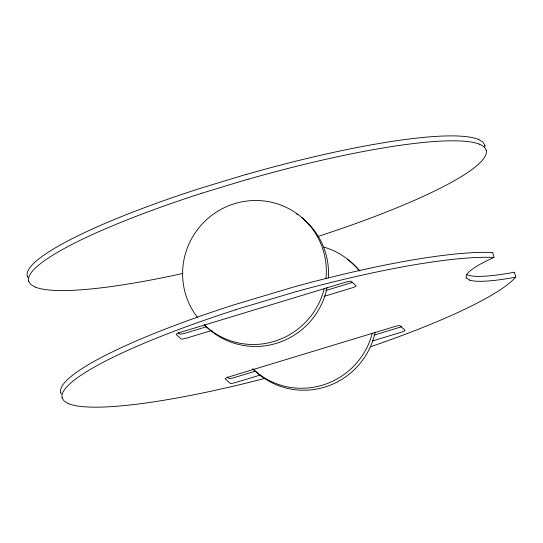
<?xml version="1.0" encoding="UTF-8"?>
<svg xmlns="http://www.w3.org/2000/svg" width="543" height="543" viewBox="0 0 543 543"><rect width="100%" height="100%" fill="white"/><g stroke="black" fill="none" stroke-linecap="round" stroke-linejoin="round"><path stroke-width="0.81" d="M201.772 193.227L248.131 179.156M235.309 309.775L295.025 291.944A238.072 37.65 -16 0 1 493.899 257.436M205.967 326.886L185.326 333.158A5.118 0.808 -16 0 1 179.726 334.006L178.199 332.608M325.841 290.491L350.452 283.018A5.111 0.808 -16 0 0 352.699 282.238M212.137 330.361L186.731 338.072A5.118 0.808 -16 0 1 181.138 338.92L176.224 334.454A5.125 0.808 -16 0 1 180.412 332.336L345.538 282.204A5.118 0.808 -16 0 1 351.117 281.355L356.045 285.822A5.111 0.808 -16 0 1 351.864 287.939L324.076 296.376M254.945 371.303L234.304 377.568A5.125 0.808 -16 0 1 228.712 378.417L227.178 377.025M374.032 335.153L399.438 327.436A5.118 0.808 -16 0 0 401.677 326.655M260.328 375.016L235.716 382.489A5.125 0.808 -16 0 1 230.123 383.338L225.202 378.871A5.131 0.814 -16 0 1 229.384 376.754L394.517 326.614A5.125 0.808 -16 0 1 400.096 325.773L405.024 330.239A5.118 0.808 -16 0 1 400.843 332.357L372.267 341.031M246.726 174.235L200.36 188.312A237.637 37.582 -16 0 0 27.286 276.143M466.688 274.534L468.018 275.118A99.145 15.679 -16 0 0 514.459 272.213M469.423 280.032L466.437 277.948M478.234 139.232L482.741 141.906L484.913 145.286M479.645 144.146L484.152 146.82L486.318 150.207M35.241 287.152L30.727 284.484L28.562 281.098M68.649 403.768L64.142 401.094L61.97 397.707M27.15 276.183L28.019 277.534M60.558 392.786L61.427 394.143M514.438 272.219L515.85 277.14A99.145 15.679 -16 0 1 469.383 280.045M492.637 252.461L494.049 257.375A99.206 15.693 -16 0 0 466.383 277.962M28.691 281.064A237.637 37.582 -16 0 1 201.806 193.24M182.95 273.421A237.644 37.582 -16 0 1 35.37 287.111M486.189 150.241A237.644 37.582 -16 0 1 317.838 236.517M248.205 179.238A237.644 37.582 -16 0 1 479.584 144.255M265.215 378.301A237.814 37.61 -16 0 1 68.785 403.727M62.173 397.727A237.814 37.61 -16 0 1 235.411 309.849M515.687 277.181A238.058 37.65 -16 0 1 370.401 346.794M197.476 317.35A72.565 71.309 -47.8 0 1 234.719 203.618A72.565 71.309 -47.8 0 1 325.99 278.335M324.212 288.679A72.565 71.309 -47.8 0 1 274.215 341.364A72.565 71.309 -47.8 0 1 204.433 325.04M301.779 217.655A72.565 71.309 -47.8 0 1 328.359 277.948M327.096 287.451A72.565 71.309 -47.8 0 1 276.387 343.332A72.565 71.309 -47.8 0 1 204.317 324.728M296.478 213.847A72.565 71.309 -47.8 0 1 297.842 214.756M492.494 252.515A238.072 37.65 -16 0 0 293.614 287.023L233.897 304.854A237.814 37.61 -16 0 0 60.694 392.752M484.777 145.327A237.644 37.582 -16 0 1 484.974 146.841M246.793 174.323A237.644 37.582 -16 0 1 478.173 139.334M324.035 247.146A72.565 71.309 -47.8 0 1 359.249 270.787M372.294 333.253A72.565 71.309 -47.8 0 1 252.712 368.826M347.459 259.479A72.565 71.309 -47.8 0 1 359.9 270.916M375.213 332.038A72.565 71.309 -47.8 0 1 324.666 387.118A72.565 71.309 -47.8 0 1 253.16 369.091"/></g></svg>
